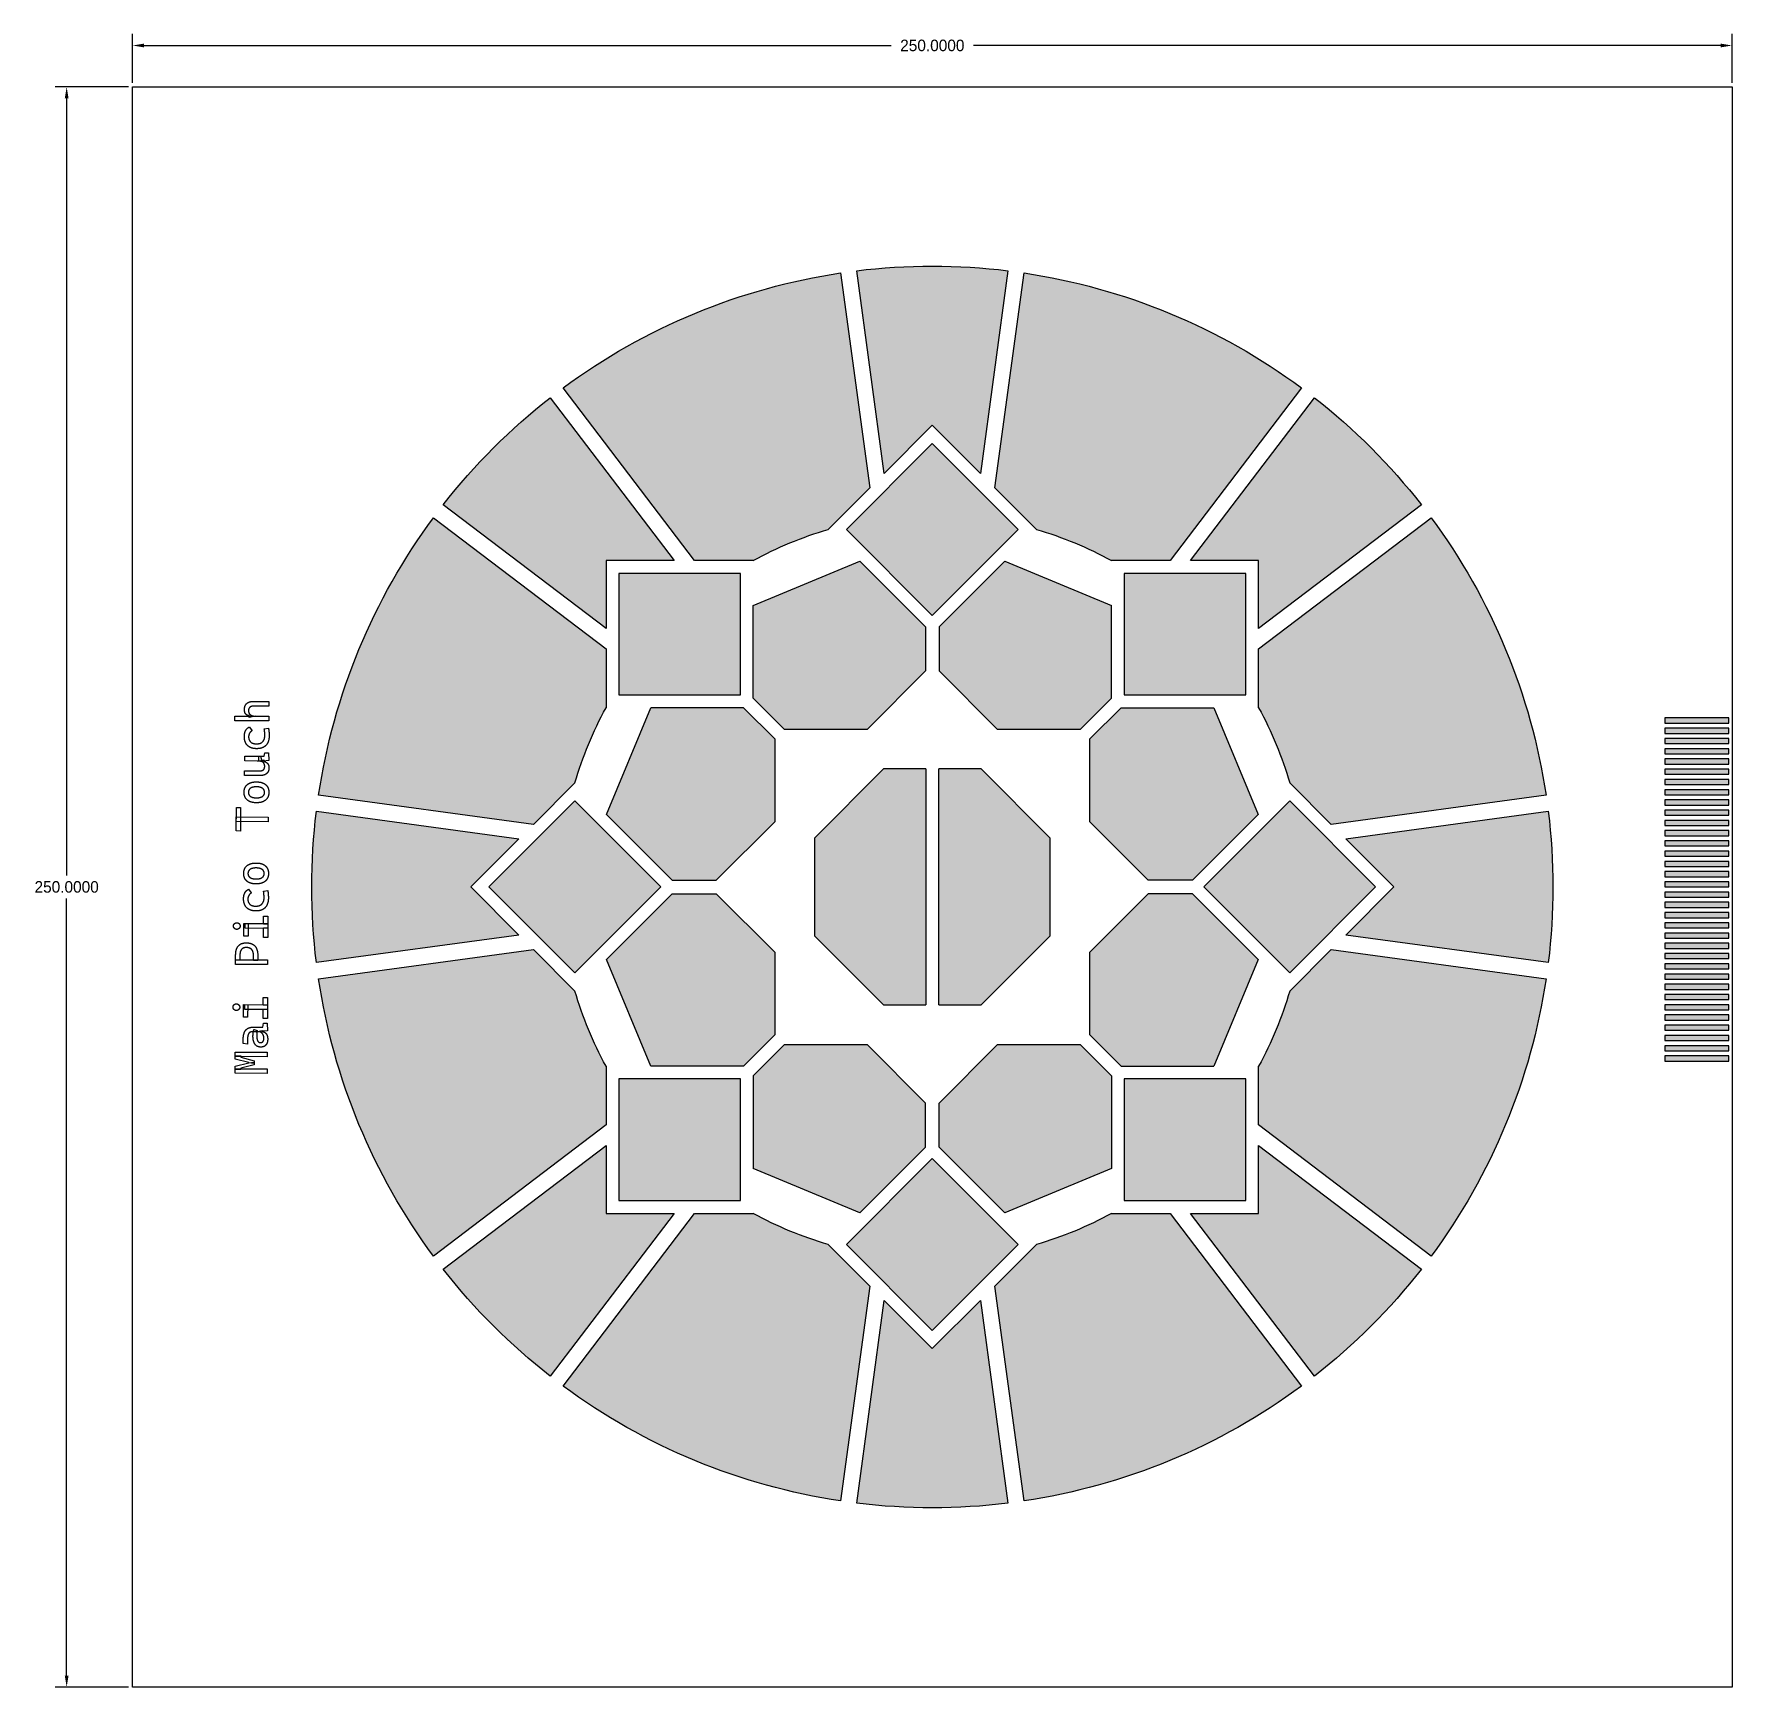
# Model space of a CAD drawing. Header units: millimetres. Extents: x -140 to 125, y -125 to 133.
import ezdxf

# ---------------------------------------------------------------- set-up
doc = ezdxf.new("R2010")
doc.units = ezdxf.units.MM
doc.header["$MEASUREMENT"] = 0
doc.layers.add('maimai_touch v11_Sketch1', color=7, linetype='Continuous')
doc.dimstyles.get("Standard").update_dxf_attribs({"dimscale": 10, "dimtxt": 0.18, "dimasz": 0.18, "dimexe": 0.18, "dimexo": 0.0625, "dimgap": 0.09, "dimtad": 0, "dimtih": 1, "dimtoh": 1, "dimdec": 4, "dimzin": 0, "dimdsep": 46, "dimtxsty": 'Standard', "dimcen": 0.09, "dimadec": 0, "dimazin": 0, "dimtfac": 1, "dimtdec": 4, "dimtofl": 0, "dimtmove": 0, "dimatfit": 3, "dimfxl": 1, "dimtolj": 1, "dimtzin": 0, "dimarcsym": 0})

# ---------------------------------------------------------------- blocks, each defined once
blk = doc.blocks.new('*D1')
at = {"color": 0, "lineweight": -2, "transparency": 16777216}
for p, q in [((-125, 125.62), (-125, 133.27)), ((125, 125.62), (125, 133.27)), ((-123.2, 131.47), (-6.45, 131.47)), ((123.2, 131.47), (6.45, 131.47))]:
    blk.add_line(p, q, dxfattribs=at)
at = {"color": 0, "transparency": 16777216}
for points in [[(-123.2, 131.77), (-123.2, 131.17), (-125, 131.47)], [(123.2, 131.77), (123.2, 131.17), (125, 131.47)]]:
    blk.add_solid(points, dxfattribs=at)
at = {"layer": 'Defpoints', "color": 0, "transparency": 16777216}
for p in [(125, 131.47), (-125, 125), (125, 125)]:
    blk.add_point(p, dxfattribs=at)
at = {"color": 0, "transparency": 16777216, "insert": (0, 131.47), "char_height": 1.8, "attachment_point": 5}
blk.add_mtext('\\A1;250.0000', dxfattribs=at)
blk = doc.blocks.new('*D2')
at = {"color": 0, "lineweight": -2, "transparency": 16777216}
for p, q in [((-125.63, 125), (-137.11, 125)), ((-135.31, 123.2), (-135.31, 1.8)), ((-135.31, -123.2), (-135.31, -1.8)), ((-125.63, -125), (-137.11, -125))]:
    blk.add_line(p, q, dxfattribs=at)
at = {"color": 0, "transparency": 16777216}
for points in [[(-135.61, 123.2), (-135.01, 123.2), (-135.31, 125)], [(-135.61, -123.2), (-135.01, -123.2), (-135.31, -125)]]:
    blk.add_solid(points, dxfattribs=at)
at = {"layer": 'Defpoints', "color": 0, "transparency": 16777216}
for p in [(-125, 125), (-135.31, -125), (-125, -125)]:
    blk.add_point(p, dxfattribs=at)
at = {"color": 0, "transparency": 16777216, "insert": (-135.31, 0), "char_height": 1.8, "attachment_point": 5}
blk.add_mtext('\\A1;250.0000', dxfattribs=at)

msp = doc.modelspace()

# ---------------------------------------------------------------- hatches: boundary and pattern name
h = msp.add_hatch(color=256)
h.dxf.hatch_style = 1
h.paths.add_polyline_path([(-14.33751, 95.93454, 0.122784561), (-57.69781, 77.97412), (-37.18622, 51), (-28, 51, -0.054750166), (-16.26346, 55.86144), (-9.76782, 62.35707)])
h.paths.add_polyline_path([(-7.51203, 64.61286), (0, 72.12489), (7.51203, 64.61286), (11.82133, 96.27698, 0.06116262), (-11.82133, 96.27698)])
h.paths.add_polyline_path([(14.33751, 95.93454), (9.76782, 62.35707), (16.26346, 55.86144, -0.054750166), (28, 51), (37.18622, 51), (57.69781, 77.97412, 0.122784561)])
h.paths.add_polyline_path([(40.37639, 51), (51, 51), (51, 40.37639), (76.43704, 59.71916, 0.06116262), (59.71916, 76.43704)])
h.paths.add_polyline_path([(77.97412, 57.69781), (51, 37.18622), (51, 28, -0.054750166), (55.86144, 16.26346), (62.35707, 9.76782), (95.93454, 14.33751, 0.122784561)])
h.paths.add_polyline_path([(96.27698, 11.82133), (64.61286, 7.51203), (72.12489, 0), (64.61286, -7.51203), (96.27698, -11.82133, 0.06116262)])
h.paths.add_polyline_path([(95.93454, -14.33751), (62.35707, -9.76782), (55.86144, -16.26346, -0.054750166), (51, -28), (51, -37.18622), (77.97412, -57.69781, 0.122784561)])
h.paths.add_polyline_path([(76.43704, -59.71916), (51, -40.37639), (51, -51), (40.37639, -51), (59.71916, -76.43704, 0.06116262)])
h.paths.add_polyline_path([(57.69781, -77.97412), (37.18622, -51), (28, -51, -0.054750166), (16.26346, -55.86144), (9.76782, -62.35707), (14.33751, -95.93454, 0.122784561)])
h.paths.add_polyline_path([(-11.82133, -96.27698, 0.06116262), (11.82133, -96.27698), (7.51203, -64.61286), (0, -72.12489), (-7.51203, -64.61286)])
h.paths.add_polyline_path([(-9.76782, -62.35707), (-16.26346, -55.86144, -0.054750166), (-28, -51), (-37.18622, -51), (-57.69781, -77.97412, 0.122784561), (-14.33751, -95.93454)])
h.paths.add_polyline_path([(-59.71916, -76.43704), (-40.37639, -51), (-51, -51), (-51, -40.37639), (-76.43704, -59.71916, 0.06116262)])
h.paths.add_polyline_path([(-95.93454, -14.33751, 0.122784561), (-77.97412, -57.69781), (-51, -37.18622), (-51, -28, -0.054750166), (-55.86144, -16.26346), (-62.35707, -9.76782)])
h.paths.add_polyline_path([(-96.27698, 11.82133, 0.06116262), (-96.27698, -11.82133), (-64.61286, -7.51203), (-72.12489, 0), (-64.61286, 7.51203)])
h.paths.add_polyline_path([(-95.93454, 14.33751), (-62.35707, 9.76782), (-55.86144, 16.26346, -0.054750166), (-51, 28), (-51, 37.18622), (-77.97412, 57.69781, 0.122784561)])
h.paths.add_polyline_path([(-59.71916, 76.43704, 0.06116262), (-76.43704, 59.71916), (-51, 40.37639), (-51, 51), (-40.37639, 51)])
h.paths.add_polyline_path([(-49, 49), (-49, 30), (-30, 30), (-30, 49)])
h.paths.add_polyline_path([(0, 69.29647), (-13.43503, 55.86144), (0, 42.42641), (13.43503, 55.86144)])
h.paths.add_polyline_path([(28, 44), (11.31371, 50.91169), (1.06479, 40.66277), (1.06479, 33.76247), (10.20067, 24.62659), (23.12075, 24.62659), (28, 29.50584)])
h.paths.add_polyline_path([(30, 49), (30, 30), (49, 30), (49, 49)])
h.paths.add_polyline_path([(29.50584, 28), (24.62659, 23.12075), (24.62659, 10.20067), (33.76247, 1.06479), (40.66277, 1.06479), (50.91169, 11.31371), (44, 28)])
h.paths.add_polyline_path([(-1.06479, 33.76247), (-1.06479, 40.66277), (-11.31371, 50.91169), (-28, 44), (-28, 29.50584), (-23.12075, 24.62659), (-10.20067, 24.62659)])
h.paths.add_polyline_path([(-24.62659, 23.12075), (-29.50584, 28), (-44, 28), (-50.91169, 11.31371), (-40.66277, 1.06479), (-33.76247, 1.06479), (-24.62659, 10.20067)])
h.paths.add_polyline_path([(-33.76247, -1.06479), (-40.66277, -1.06479), (-50.91169, -11.31371), (-44, -28), (-29.50584, -28), (-24.62659, -23.12075), (-24.62659, -10.20067)])
h.paths.add_polyline_path([(-55.86144, 13.43503), (-69.29647, 0), (-55.86144, -13.43503), (-42.42641, 0)])
h.paths.add_polyline_path([(-30, -49), (-30, -30), (-49, -30), (-49, -49)])
h.paths.add_polyline_path([(-28, -44), (-11.31371, -50.91169), (-1.06479, -40.66277), (-1.06479, -33.76247), (-10.20067, -24.62659), (-23.12075, -24.62659), (-28, -29.50584)])
h.paths.add_polyline_path([(-13.43503, -55.86144), (0, -69.29647), (13.43503, -55.86144), (0, -42.42641)])
h.paths.add_polyline_path([(1.06479, -33.76247), (1.06479, -40.66277), (11.31371, -50.91169), (28, -44), (28, -29.50584), (23.12075, -24.62659), (10.20067, -24.62659)])
h.paths.add_polyline_path([(49, -30), (30, -30), (30, -49), (49, -49)])
h.paths.add_polyline_path([(50.91169, -11.31371), (40.66277, -1.06479), (33.76247, -1.06479), (24.62659, -10.20067), (24.62659, -23.12075), (29.50584, -28), (44, -28)])
h.paths.add_polyline_path([(55.86144, 13.43503), (42.42641, 0), (55.86144, -13.43503), (69.29647, 0)])
h.paths.add_polyline_path([(1, -18.43299), (7.6352, -18.43299), (18.43299, -7.6352), (18.43299, 7.6352), (7.6352, 18.43299), (1, 18.43299)])
h.paths.add_polyline_path([(-1, 18.43299), (-7.6352, 18.43299), (-18.43299, 7.6352), (-18.43299, -7.6352), (-7.6352, -18.43299), (-1, -18.43299)])
h.paths.add_polyline_path([(124.5, 20.8), (124.5, 21.6), (114.5, 21.6), (114.5, 20.8)])
h.paths.add_polyline_path([(114.5, 23.2), (114.5, 22.4), (124.5, 22.4), (124.5, 23.2)])
h.paths.add_polyline_path([(114.5, 24.8), (114.5, 24), (124.5, 24), (124.5, 24.8)])
h.paths.add_polyline_path([(124.5, 19.2), (124.5, 20), (114.5, 20), (114.5, 19.2)])
h.paths.add_polyline_path([(124.5, 17.6), (124.5, 18.4), (114.5, 18.4), (114.5, 17.6)])
h.paths.add_polyline_path([(124.5, 16), (124.5, 16.8), (114.5, 16.8), (114.5, 16)])
h.paths.add_polyline_path([(124.5, 14.4), (124.5, 15.2), (114.5, 15.2), (114.5, 14.4)])
h.paths.add_polyline_path([(124.5, 12.8), (124.5, 13.6), (114.5, 13.6), (114.5, 12.8)])
h.paths.add_polyline_path([(114.5, 12), (114.5, 11.2), (124.5, 11.2), (124.5, 12)])
h.paths.add_polyline_path([(114.5, 10.4), (114.5, 9.6), (124.5, 9.6), (124.5, 10.4)])
h.paths.add_polyline_path([(124.5, 8), (124.5, 8.8), (114.5, 8.8), (114.5, 8)])
h.paths.add_polyline_path([(114.5, 7.2), (114.5, 6.4), (124.5, 6.4), (124.5, 7.2)])
h.paths.add_polyline_path([(114.5, 5.6), (114.5, 4.8), (124.5, 4.8), (124.5, 5.6)])
h.paths.add_polyline_path([(114.5, 4), (114.5, 3.2), (124.5, 3.2), (124.5, 4)])
h.paths.add_polyline_path([(124.5, 1.6), (124.5, 2.4), (114.5, 2.4), (114.5, 1.6)])
h.paths.add_polyline_path([(124.5, 0), (124.5, 0.8), (114.5, 0.8), (114.5, 0)])
h.paths.add_polyline_path([(124.5, -1.6), (124.5, -0.8), (114.5, -0.8), (114.5, -1.6)])
h.paths.add_polyline_path([(114.5, -2.4), (114.5, -3.2), (124.5, -3.2), (124.5, -2.4)])
h.paths.add_polyline_path([(124.5, -4.8), (124.5, -4), (114.5, -4), (114.5, -4.8)])
h.paths.add_polyline_path([(124.5, -6.4), (124.5, -5.6), (114.5, -5.6), (114.5, -6.4)])
h.paths.add_polyline_path([(124.5, -8), (124.5, -7.2), (114.5, -7.2), (114.5, -8)])
h.paths.add_polyline_path([(124.5, -9.6), (124.5, -8.8), (114.5, -8.8), (114.5, -9.6)])
h.paths.add_polyline_path([(124.5, -11.2), (124.5, -10.4), (114.5, -10.4), (114.5, -11.2)])
h.paths.add_polyline_path([(124.5, -12.8), (124.5, -12), (114.5, -12), (114.5, -12.8)])
h.paths.add_polyline_path([(124.5, -14.4), (124.5, -13.6), (114.5, -13.6), (114.5, -14.4)])
h.paths.add_polyline_path([(114.5, -15.2), (114.5, -16), (124.5, -16), (124.5, -15.2)])
h.paths.add_polyline_path([(124.5, -17.6), (124.5, -16.8), (114.5, -16.8), (114.5, -17.6)])
h.paths.add_polyline_path([(114.5, -18.4), (114.5, -19.2), (124.5, -19.2), (124.5, -18.4)])
h.paths.add_polyline_path([(124.5, -20.8), (124.5, -20), (114.5, -20), (114.5, -20.8)])
h.paths.add_polyline_path([(124.5, -22.4), (124.5, -21.6), (114.5, -21.6), (114.5, -22.4)])
h.paths.add_polyline_path([(124.5, -24), (124.5, -23.2), (114.5, -23.2), (114.5, -24)])
h.paths.add_polyline_path([(114.5, -24.8), (114.5, -25.6), (124.5, -25.6), (124.5, -24.8)])
h.paths.add_polyline_path([(124.5, -27.2), (124.5, -26.4), (114.5, -26.4), (114.5, -27.2)])
h.paths.add_polyline_path([(114.5, 26.4), (114.5, 25.6), (124.5, 25.6), (124.5, 26.4)])

# ---------------------------------------------------------------- linework, layer by layer
msp.add_lwpolyline([(-125, 125), (125, 125), (125, -125), (-125, -125)], close=True)
at = {"layer": 'maimai_touch v11_Sketch1'}
for p, q in [((-14.33751, 95.93454), (-9.76782, 62.35707)), ((-7.51203, 64.61286), (-11.82133, 96.27698)), ((11.82133, 96.27698), (7.51203, 64.61286)), ((9.76782, 62.35707), (14.33751, 95.93454)), ((-37.18622, 51), (-57.69781, 77.97412)), ((57.69781, 77.97412), (37.18622, 51)), ((-59.71916, 76.43704), (-40.37639, 51)), ((40.37639, 51), (59.71916, 76.43704)), ((0, 72.12489), (-7.51203, 64.61286)), ((7.51203, 64.61286), (0, 72.12489)), ((0, 69.29647), (-13.43503, 55.86144)), ((13.43503, 55.86144), (0, 69.29647)), ((-9.76782, 62.35707), (-16.26346, 55.86144)), ((16.26346, 55.86144), (9.76782, 62.35707)), ((-51, 40.37639), (-76.43704, 59.71916)), ((76.43704, 59.71916), (51, 40.37639)), ((-77.97412, 57.69781), (-51, 37.18622)), ((-13.43503, 55.86144), (0, 42.42641)), ((0, 42.42641), (13.43503, 55.86144)), ((51, 37.18622), (77.97412, 57.69781)), ((-40.37639, 51), (-51, 51)), ((-51, 51), (-51, 40.37639)), ((-28, 51), (-37.18622, 51)), ((-28, 44), (-11.31371, 50.91169)), ((-1.06479, 40.66277), (-11.31371, 50.91169)), ((1.06479, 40.66277), (11.31371, 50.91169)), ((11.31371, 50.91169), (28, 44)), ((37.18622, 51), (28, 51)), ((51, 51), (40.37639, 51)), ((51, 40.37639), (51, 51)), ((-49, 49), (-49, 30)), ((-30, 49), (-49, 49)), ((-30, 30), (-30, 49)), ((49, 49), (30, 49)), ((30, 49), (30, 30)), ((49, 30), (49, 49)), ((-28, 29.50584), (-28, 44)), ((28, 29.50584), (28, 44)), ((-1.06479, 40.66277), (-1.06479, 33.76247)), ((1.06479, 40.66277), (1.06479, 33.76247)), ((-51, 37.18622), (-51, 28)), ((51, 28), (51, 37.18622)), ((-1.06479, 33.76247), (-10.20067, 24.62659)), ((10.20067, 24.62659), (1.06479, 33.76247)), ((-49, 30), (-30, 30)), ((-28, 29.50584), (-23.12075, 24.62659)), ((28, 29.50584), (23.12075, 24.62659)), ((30, 30), (49, 30)), ((-109.00475, 25.95635), (-109.00125, 26.70282)), ((-109.00125, 26.70282), (-103.71962, 26.67807)), ((-106.77695, 26.47408), (-106.7756, 26.76281)), ((-105.81819, 26.6879), (-106.77695, 26.47408)), ((-103.71236, 28.22734), (-106.14191, 28.23873)), ((-106.13841, 28.9852), (-103.70886, 28.97381)), ((-103.71962, 26.67807), (-103.72312, 25.9316)), ((-103.70886, 28.97381), (-103.71236, 28.22734)), ((-50.91169, 11.31371), (-44, 28)), ((-29.50584, 28), (-44, 28)), ((-29.50584, 28), (-24.62659, 23.12075)), ((29.50584, 28), (24.62659, 23.12075)), ((29.50584, 28), (44, 28)), ((44, 28), (50.91169, 11.31371)), ((-103.72312, 25.9316), (-109.00475, 25.95635)), ((-106.75573, 24.99157), (-106.32532, 24.4156)), ((-104.41903, 24.70245), (-103.76371, 24.78389)), ((-10.20067, 24.62659), (-23.12075, 24.62659)), ((23.12075, 24.62659), (10.20067, 24.62659)), ((124.5, 26.4), (114.5, 26.4)), ((114.5, 26.4), (114.5, 25.6)), ((114.5, 25.6), (124.5, 25.6)), ((124.5, 24.8), (114.5, 24.8)), ((114.5, 24.8), (114.5, 24)), ((114.5, 24), (124.5, 24)), ((124.5, 25.6), (124.5, 26.4)), ((124.5, 24), (124.5, 24.8)), ((-24.62659, 23.12075), (-24.62659, 10.20067)), ((24.62659, 10.20067), (24.62659, 23.12075)), ((114.5, 23.2), (114.5, 22.4)), ((124.5, 23.2), (114.5, 23.2)), ((114.5, 22.4), (124.5, 22.4)), ((114.5, 21.6), (114.5, 20.8)), ((124.5, 21.6), (114.5, 21.6)), ((124.5, 22.4), (124.5, 23.2)), ((124.5, 20.8), (124.5, 21.6)), ((-107.48481, 19.68859), (-107.48131, 20.43506)), ((-104.80878, 19.67605), (-107.48481, 19.68859)), ((-107.48131, 20.43506), (-105.01655, 20.42351)), ((-105.47779, 19.67918), (-104.46987, 19.86461)), ((-105.26652, 19.67819), (-105.26303, 20.42467)), ((-104.6116, 19.67513), (-105.26652, 19.67819)), ((-105.26303, 20.42467), (-104.42501, 20.42074)), ((-105.01655, 20.42351), (-104.80878, 19.67605)), ((-103.71695, 19.73432), (-104.6116, 19.67513)), ((-104.46987, 19.86461), (-104.47102, 19.61812)), ((-104.42501, 20.42074), (-104.34513, 20.93446)), ((-104.34513, 20.93446), (-103.74655, 20.93165)), ((-103.74655, 20.93165), (-103.71695, 19.73432)), ((114.5, 20.8), (124.5, 20.8)), ((124.5, 20), (114.5, 20)), ((114.5, 20), (114.5, 19.2)), ((114.5, 19.2), (124.5, 19.2)), ((124.5, 19.2), (124.5, 20)), ((-107.49543, 17.42101), (-107.49194, 18.16748)), ((-105.03067, 17.40946), (-107.49543, 17.42101)), ((-107.49194, 18.16748), (-105.02718, 18.15593)), ((-55.86144, 16.26346), (-62.35707, 9.76782)), ((-7.6352, 18.43299), (-18.43299, 7.6352)), ((-1, 18.43299), (-7.6352, 18.43299)), ((-1, 18.43299), (-1, -18.43299)), ((1, -18.43299), (1, 18.43299)), ((7.6352, 18.43299), (1, 18.43299)), ((18.43299, 7.6352), (7.6352, 18.43299)), ((62.35707, 9.76782), (55.86144, 16.26346)), ((124.5, 18.4), (114.5, 18.4)), ((114.5, 18.4), (114.5, 17.6)), ((114.5, 17.6), (124.5, 17.6)), ((114.5, 16.8), (114.5, 16)), ((124.5, 16.8), (114.5, 16.8)), ((114.5, 16), (124.5, 16)), ((124.5, 17.6), (124.5, 18.4)), ((124.5, 16), (124.5, 16.8)), ((-62.35707, 9.76782), (-95.93454, 14.33751)), ((-55.86144, 13.43503), (-69.29647, 0)), ((-42.42641, 0), (-55.86144, 13.43503)), ((55.86144, 13.43503), (42.42641, 0)), ((69.29647, 0), (55.86144, 13.43503)), ((95.93454, 14.33751), (62.35707, 9.76782)), ((114.5, 15.2), (114.5, 14.4)), ((124.5, 15.2), (114.5, 15.2)), ((114.5, 14.4), (124.5, 14.4)), ((114.5, 13.6), (114.5, 12.8)), ((124.5, 13.6), (114.5, 13.6)), ((124.5, 14.4), (124.5, 15.2)), ((124.5, 12.8), (124.5, 13.6)), ((-108.80371, 8.74395), (-108.78655, 12.40588)), ((-108.79685, 10.20872), (-108.79342, 10.94111)), ((-108.79342, 10.94111), (-103.79347, 10.91768)), ((-108.78655, 12.40588), (-108.11755, 12.40274)), ((-108.11755, 12.40274), (-108.13471, 8.74081)), ((-103.79347, 10.91768), (-103.79691, 10.18529)), ((-96.27698, 11.82133), (-64.61286, 7.51203)), ((-40.66277, 1.06479), (-50.91169, 11.31371)), ((40.66277, 1.06479), (50.91169, 11.31371)), ((64.61286, 7.51203), (96.27698, 11.82133)), ((114.5, 12.8), (124.5, 12.8)), ((114.5, 12), (114.5, 11.2)), ((124.5, 12), (114.5, 12)), ((114.5, 11.2), (124.5, 11.2)), ((124.5, 11.2), (124.5, 12)), ((-108.13471, 8.74081), (-108.80371, 8.74395)), ((-103.79691, 10.18529), (-108.79685, 10.20872)), ((-24.62659, 10.20067), (-33.76247, 1.06479)), ((33.76247, 1.06479), (24.62659, 10.20067)), ((124.5, 10.4), (114.5, 10.4)), ((114.5, 10.4), (114.5, 9.6)), ((114.5, 9.6), (124.5, 9.6)), ((114.5, 8.8), (114.5, 8)), ((124.5, 8.8), (114.5, 8.8)), ((114.5, 8), (124.5, 8)), ((124.5, 9.6), (124.5, 10.4)), ((124.5, 8), (124.5, 8.8)), ((-64.61286, 7.51203), (-72.12489, 0)), ((-18.43299, 7.6352), (-18.43299, -7.6352)), ((18.43299, -7.6352), (18.43299, 7.6352)), ((72.12489, 0), (64.61286, 7.51203)), ((124.5, 7.2), (114.5, 7.2)), ((114.5, 7.2), (114.5, 6.4)), ((114.5, 6.4), (124.5, 6.4)), ((124.5, 5.6), (114.5, 5.6)), ((114.5, 5.6), (114.5, 4.8)), ((124.5, 6.4), (124.5, 7.2)), ((124.5, 4.8), (124.5, 5.6)), ((114.5, 4.8), (124.5, 4.8)), ((114.5, 4), (114.5, 3.2)), ((124.5, 4), (114.5, 4)), ((114.5, 3.2), (124.5, 3.2)), ((124.5, 3.2), (124.5, 4)), ((-72.12489, 0), (-64.61286, -7.51203)), ((-69.29647, 0), (-55.86144, -13.43503)), ((-55.86144, -13.43503), (-42.42641, 0)), ((-40.66277, 1.06479), (-33.76247, 1.06479)), ((40.66277, 1.06479), (33.76247, 1.06479)), ((42.42641, 0), (55.86144, -13.43503)), ((55.86144, -13.43503), (69.29647, 0)), ((64.61286, -7.51203), (72.12489, 0)), ((124.5, 2.4), (114.5, 2.4)), ((114.5, 2.4), (114.5, 1.6)), ((114.5, 1.6), (124.5, 1.6)), ((124.5, 0.8), (114.5, 0.8)), ((114.5, 0.8), (114.5, 0)), ((114.5, 0), (124.5, 0)), ((124.5, 1.6), (124.5, 2.4)), ((124.5, 0), (124.5, 0.8)), ((-106.87452, -0.36026), (-106.44412, -0.93623)), ((-104.53782, -0.64939), (-103.88251, -0.56795)), ((-40.66277, -1.06479), (-50.91169, -11.31371)), ((-40.66277, -1.06479), (-33.76247, -1.06479)), ((-33.76247, -1.06479), (-24.62659, -10.20067)), ((24.62659, -10.20067), (33.76247, -1.06479)), ((40.66277, -1.06479), (33.76247, -1.06479)), ((40.66277, -1.06479), (50.91169, -11.31371)), ((124.5, -0.8), (114.5, -0.8)), ((114.5, -0.8), (114.5, -1.6)), ((114.5, -1.6), (124.5, -1.6)), ((114.5, -2.4), (114.5, -3.2)), ((124.5, -2.4), (114.5, -2.4)), ((124.5, -1.6), (124.5, -0.8)), ((124.5, -3.2), (124.5, -2.4)), ((-104.52674, -5.79738), (-104.52103, -4.57909)), ((-104.52103, -4.57909), (-103.8661, -4.58215)), ((-103.8661, -4.58215), (-103.87181, -5.80045)), ((114.5, -3.2), (124.5, -3.2)), ((124.5, -4), (114.5, -4)), ((114.5, -4), (114.5, -4.8)), ((114.5, -4.8), (124.5, -4.8)), ((124.5, -4.8), (124.5, -4)), ((-107.61301, -7.67026), (-107.60384, -5.71254)), ((-106.95809, -7.67333), (-107.61301, -7.67026)), ((-107.60384, -5.71254), (-106.94891, -5.71561)), ((-107.39607, -6.46), (-107.39257, -5.71353)), ((-103.87498, -6.4765), (-107.39607, -6.46)), ((-107.39257, -5.71353), (-103.87148, -5.73003)), ((-106.94891, -5.71561), (-106.95809, -7.67333)), ((-104.53657, -7.89595), (-104.52957, -6.40301)), ((-103.88165, -7.89902), (-104.53657, -7.89595)), ((-104.52957, -6.40301), (-103.87465, -6.40608)), ((-103.87181, -5.80045), (-104.52674, -5.79738)), ((-103.87465, -6.40608), (-103.88165, -7.89902)), ((-103.87148, -5.73003), (-103.87498, -6.4765)), ((-64.61286, -7.51203), (-96.27698, -11.82133)), ((-18.43299, -7.6352), (-7.6352, -18.43299)), ((7.6352, -18.43299), (18.43299, -7.6352)), ((96.27698, -11.82133), (64.61286, -7.51203)), ((124.5, -5.6), (114.5, -5.6)), ((114.5, -5.6), (114.5, -6.4)), ((114.5, -6.4), (124.5, -6.4)), ((114.5, -7.2), (114.5, -8)), ((124.5, -7.2), (114.5, -7.2)), ((124.5, -6.4), (124.5, -5.6)), ((124.5, -8), (124.5, -7.2)), ((-95.93454, -14.33751), (-62.35707, -9.76782)), ((-62.35707, -9.76782), (-55.86144, -16.26346)), ((-24.62659, -10.20067), (-24.62659, -23.12075)), ((24.62659, -23.12075), (24.62659, -10.20067)), ((55.86144, -16.26346), (62.35707, -9.76782)), ((62.35707, -9.76782), (95.93454, -14.33751)), ((114.5, -8), (124.5, -8)), ((124.5, -8.8), (114.5, -8.8)), ((114.5, -8.8), (114.5, -9.6)), ((114.5, -9.6), (124.5, -9.6)), ((114.5, -10.4), (114.5, -11.2)), ((124.5, -10.4), (114.5, -10.4)), ((124.5, -9.6), (124.5, -8.8)), ((124.5, -11.2), (124.5, -10.4)), ((-108.90139, -12.1009), (-108.89796, -11.36851)), ((-103.90145, -12.12432), (-108.90139, -12.1009)), ((-108.89829, -11.43893), (-108.89449, -10.62908)), ((-108.22928, -11.44206), (-108.89829, -11.43893)), ((-108.89796, -11.36851), (-103.89801, -11.39194)), ((-108.22549, -10.63221), (-108.22928, -11.44206)), ((-106.1167, -11.46605), (-106.11283, -10.64211)), ((-105.44769, -11.46918), (-106.1167, -11.46605)), ((-105.44383, -10.64525), (-105.44769, -11.46918)), ((-103.89801, -11.39194), (-103.90145, -12.12432)), ((-44, -28), (-50.91169, -11.31371)), ((50.91169, -11.31371), (44, -28)), ((114.5, -11.2), (124.5, -11.2)), ((124.5, -12), (114.5, -12)), ((114.5, -12), (114.5, -12.8)), ((114.5, -12.8), (124.5, -12.8)), ((124.5, -12.8), (124.5, -12)), ((124.5, -13.6), (114.5, -13.6)), ((114.5, -13.6), (114.5, -14.4)), ((114.5, -14.4), (124.5, -14.4)), ((124.5, -15.2), (114.5, -15.2)), ((114.5, -15.2), (114.5, -16)), ((124.5, -14.4), (124.5, -13.6)), ((124.5, -16), (124.5, -15.2)), ((-107.67241, -20.34618), (-107.66324, -18.38846)), ((-107.66324, -18.38846), (-107.00831, -18.39152)), ((-107.45547, -19.13592), (-107.45197, -18.38945)), ((-107.45197, -18.38945), (-103.93088, -18.40595)), ((-107.00831, -18.39152), (-107.01749, -20.34925)), ((-104.58613, -18.4733), (-104.58043, -17.255)), ((-103.93121, -18.47637), (-104.58613, -18.4733)), ((-104.58043, -17.255), (-103.9255, -17.25807)), ((-103.93088, -18.40595), (-103.93438, -19.15242)), ((-103.9255, -17.25807), (-103.93121, -18.47637)), ((-7.6352, -18.43299), (-1, -18.43299)), ((1, -18.43299), (7.6352, -18.43299)), ((114.5, -16), (124.5, -16)), ((114.5, -16.8), (114.5, -17.6)), ((124.5, -16.8), (114.5, -16.8)), ((114.5, -17.6), (124.5, -17.6)), ((124.5, -18.4), (114.5, -18.4)), ((114.5, -18.4), (114.5, -19.2)), ((124.5, -17.6), (124.5, -16.8)), ((124.5, -19.2), (124.5, -18.4)), ((-107.01749, -20.34925), (-107.67241, -20.34618)), ((-103.93438, -19.15242), (-107.45547, -19.13592)), ((-104.59597, -20.57187), (-104.58897, -19.07892)), ((-103.94105, -20.57494), (-104.59597, -20.57187)), ((-104.58897, -19.07892), (-103.93405, -19.08199)), ((-103.93405, -19.08199), (-103.94105, -20.57494)), ((114.5, -19.2), (124.5, -19.2)), ((124.5, -20), (114.5, -20)), ((114.5, -20), (114.5, -20.8)), ((114.5, -20.8), (124.5, -20.8)), ((124.5, -20.8), (124.5, -20)), ((-107.72699, -24.47977), (-107.7129, -23.72631)), ((-107.03652, -23.65906), (-107.06535, -24.5533)), ((-105.33095, -22.62478), (-106.29573, -22.62026)), ((-106.17972, -21.90953), (-104.6234, -21.91682)), ((-106.0194, -22.2624), (-105.51309, -22.4197)), ((-105.69714, -22.62307), (-104.73838, -22.40925)), ((-105.28869, -22.62498), (-105.69714, -22.62307)), ((-105.02063, -22.52764), (-105.33095, -22.62478)), ((-103.91478, -22.48353), (-105.02063, -22.52764)), ((-104.73977, -22.70502), (-104.85188, -22.58477)), ((-104.73838, -22.40925), (-104.73977, -22.70502)), ((-104.6234, -21.91682), (-104.54296, -21.28339)), ((-104.54296, -21.28339), (-103.94438, -21.28619)), ((-103.94438, -21.28619), (-103.91478, -22.48353)), ((-29.50584, -28), (-24.62659, -23.12075)), ((29.50584, -28), (24.62659, -23.12075)), ((124.5, -21.6), (114.5, -21.6)), ((114.5, -21.6), (114.5, -22.4)), ((114.5, -22.4), (124.5, -22.4)), ((124.5, -23.2), (114.5, -23.2)), ((114.5, -23.2), (114.5, -24)), ((124.5, -22.4), (124.5, -21.6)), ((124.5, -24), (124.5, -23.2)), ((-108.97066, -26.88242), (-108.96831, -26.38243)), ((-108.96884, -26.4951), (-108.96554, -25.79089)), ((-103.9689, -26.51853), (-108.96884, -26.4951)), ((-108.96831, -26.38243), (-108.081, -26.38659)), ((-108.96554, -25.79089), (-103.9656, -25.81431)), ((-108.081, -26.38659), (-108.08196, -26.59081)), ((-107.06535, -24.5533), (-107.72699, -24.47977)), ((-103.9656, -25.81431), (-103.9689, -26.51853)), ((-28, -29.50584), (-23.12075, -24.62659)), ((-23.12075, -24.62659), (-10.20067, -24.62659)), ((-10.20067, -24.62659), (-1.06479, -33.76247)), ((1.06479, -33.76247), (10.20067, -24.62659)), ((10.20067, -24.62659), (23.12075, -24.62659)), ((28, -29.50584), (23.12075, -24.62659)), ((114.5, -24), (124.5, -24)), ((114.5, -24.8), (114.5, -25.6)), ((124.5, -24.8), (114.5, -24.8)), ((114.5, -25.6), (124.5, -25.6)), ((124.5, -26.4), (114.5, -26.4)), ((114.5, -26.4), (114.5, -27.2)), ((124.5, -25.6), (124.5, -24.8)), ((124.5, -27.2), (124.5, -26.4)), ((-108.98112, -29.11479), (-108.97782, -28.41057)), ((-103.98117, -29.13822), (-108.98112, -29.11479)), ((-108.97835, -28.52325), (-108.976, -28.02325)), ((-108.09103, -28.52741), (-108.97835, -28.52325)), ((-108.97782, -28.41057), (-103.97787, -28.434)), ((-108.976, -28.02325), (-106.8256, -27.49107)), ((-106.82533, -27.43473), (-108.97066, -26.88242)), ((-108.09007, -28.32318), (-108.09103, -28.52741)), ((-106.01713, -27.79064), (-108.09007, -28.32318)), ((-108.08196, -26.59081), (-106.0141, -27.14276)), ((-106.8256, -27.49107), (-106.82547, -27.4629)), ((-106.82553, -27.47699), (-106.82533, -27.43473)), ((-106.01618, -27.58642), (-106.82553, -27.47699)), ((-106.82547, -27.4629), (-106.01529, -27.39628)), ((-106.01529, -27.39628), (-106.01713, -27.79064)), ((-106.0141, -27.14276), (-106.01618, -27.58642)), ((-103.97787, -28.434), (-103.98117, -29.13822)), ((-51, -28), (-51, -37.18622)), ((-29.50584, -28), (-44, -28)), ((29.50584, -28), (44, -28)), ((51, -37.18622), (51, -28)), ((114.5, -27.2), (124.5, -27.2)), ((-30, -30), (-49, -30)), ((-49, -30), (-49, -49)), ((-30, -49), (-30, -30)), ((-28, -29.50584), (-28, -44)), ((28, -29.50584), (28, -44)), ((49, -30), (30, -30)), ((30, -30), (30, -49)), ((49, -49), (49, -30)), ((-1.06479, -40.66277), (-1.06479, -33.76247)), ((1.06479, -40.66277), (1.06479, -33.76247)), ((-51, -37.18622), (-77.97412, -57.69781)), ((77.97412, -57.69781), (51, -37.18622)), ((-76.43704, -59.71916), (-51, -40.37639)), ((-51, -40.37639), (-51, -51)), ((0, -42.42641), (-13.43503, -55.86144)), ((-1.06479, -40.66277), (-11.31371, -50.91169)), ((13.43503, -55.86144), (0, -42.42641)), ((1.06479, -40.66277), (11.31371, -50.91169)), ((51, -51), (51, -40.37639)), ((51, -40.37639), (76.43704, -59.71916)), ((-11.31371, -50.91169), (-28, -44)), ((28, -44), (11.31371, -50.91169)), ((-49, -49), (-30, -49)), ((30, -49), (49, -49)), ((-40.37639, -51), (-59.71916, -76.43704)), ((-57.69781, -77.97412), (-37.18622, -51)), ((-51, -51), (-40.37639, -51)), ((-37.18622, -51), (-28, -51)), ((28, -51), (37.18622, -51)), ((37.18622, -51), (57.69781, -77.97412)), ((40.37639, -51), (51, -51)), ((59.71916, -76.43704), (40.37639, -51)), ((-16.26346, -55.86144), (-9.76782, -62.35707)), ((-13.43503, -55.86144), (0, -69.29647)), ((0, -69.29647), (13.43503, -55.86144)), ((9.76782, -62.35707), (16.26346, -55.86144)), ((-9.76782, -62.35707), (-14.33751, -95.93454)), ((14.33751, -95.93454), (9.76782, -62.35707)), ((-11.82133, -96.27698), (-7.51203, -64.61286)), ((-7.51203, -64.61286), (0, -72.12489)), ((0, -72.12489), (7.51203, -64.61286)), ((7.51203, -64.61286), (11.82133, -96.27698))]:
    msp.add_line(p, q, dxfattribs=at)
at = {"layer": 'maimai_touch v11_Sketch1', "extrusion": (0, 0, -1)}
for radius, start, end in [(97, 53.5, 81.5), (97, 83, 97), (97, 98.5, 126.5), (97, 38, 52), (97, 128, 142), (97, 8.5, 36.5), (58.18075, 61.2323507, 73.7676493), (58.18075, 106.2323507, 118.7676493), (97, 143.5, 171.5), (58.18075, 16.2323507, 28.7676493), (58.18075, 151.2323507, 163.7676493), (97, 353, 7), (97, 173, 187), (97, 323.5, 351.5), (97, 188.5, 216.5), (58.18075, 331.2323507, 343.7676493), (58.18075, 196.2323507, 208.7676493), (58.18075, 286.2323507, 298.7676493), (58.18075, 241.2323507, 253.7676493), (97, 308, 322), (97, 218, 232), (97, 278.5, 306.5), (97, 233.5, 261.5), (97, 263, 277)]:
    msp.add_arc((0, 0), radius, start, end, dxfattribs=at)
at = {"layer": 'maimai_touch v11_Sketch1'}
for points in [[(-107.51745, 27.75221), (-107.51467, 28.34375), (-107.15401, 28.66601)], [(-107.33592, 27.04009), (-107.51964, 27.28391), (-107.51745, 27.75221)], [(-106.7756, 26.76281), (-107.1522, 26.79626), (-107.33592, 27.04009)], [(-107.15401, 28.66601), (-106.79334, 28.98827), (-106.13841, 28.9852)], [(-106.69027, 28.06524), (-106.88299, 27.89008), (-106.88448, 27.57319)], [(-106.88448, 27.57319), (-106.8886, 26.69292), (-105.81819, 26.6879)], [(-106.14191, 28.23873), (-106.49754, 28.24039), (-106.69027, 28.06524)], [(-107.53734, 23.50578), (-107.53479, 24.05155), (-107.3305, 24.43968)], [(-107.3305, 24.43968), (-107.12622, 24.82781), (-106.75573, 24.99157)], [(-106.7251, 24.01254), (-106.8671, 23.76672), (-106.86847, 23.47447)], [(-106.32532, 24.4156), (-106.5831, 24.25836), (-106.7251, 24.01254)], [(-104.3545, 24.19509), (-104.37793, 24.45577), (-104.41903, 24.70245)], [(-104.3323, 23.67386), (-104.33108, 23.93442), (-104.3545, 24.19509)], [(-103.76371, 24.78389), (-103.70168, 24.49486), (-103.682, 24.18667)], [(-103.682, 24.18667), (-103.66232, 23.87847), (-103.66369, 23.58622)], [(-107.03688, 22.10025), (-107.54162, 22.59382), (-107.53734, 23.50578)], [(-105.61667, 21.60239), (-106.53215, 21.60668), (-107.03688, 22.10025)], [(-106.86847, 23.47447), (-106.87094, 22.94631), (-106.55366, 22.65257)], [(-106.55366, 22.65257), (-106.23637, 22.35883), (-105.64834, 22.35607)], [(-105.64834, 22.35607), (-105.01103, 22.35308), (-104.67316, 22.69481)], [(-104.17235, 22.115), (-104.67654, 21.59798), (-105.61667, 21.60239)], [(-104.67316, 22.69481), (-104.33528, 23.03654), (-104.3323, 23.67386)], [(-103.66369, 23.58622), (-103.66816, 22.632), (-104.17235, 22.115)], [(-104.61081, 19.46737), (-104.86864, 19.67633), (-105.47779, 19.67918)], [(-104.3549, 18.84997), (-104.35299, 19.25841), (-104.61081, 19.46737)], [(-104.5316, 18.33671), (-104.35645, 18.51899), (-104.3549, 18.84997)], [(-104.47102, 19.61812), (-104.09116, 19.52832), (-103.88814, 19.27032)], [(-103.68688, 18.63557), (-103.68964, 18.04755), (-104.0415, 17.72701)], [(-103.88814, 19.27032), (-103.68512, 19.01232), (-103.68688, 18.63557)], [(-107.57816, 14.7946), (-107.57452, 15.57276), (-107.06724, 15.99821)], [(-107.06724, 15.99821), (-106.55996, 16.42365), (-105.63391, 16.41932)], [(-105.63391, 16.41932), (-104.71139, 16.41499), (-104.20635, 15.9848)], [(-104.0415, 17.72701), (-104.39336, 17.40647), (-105.03067, 17.40946)], [(-105.02718, 18.15593), (-104.70676, 18.15443), (-104.5316, 18.33671)], [(-104.20635, 15.9848), (-103.70132, 15.55461), (-103.70497, 14.77645)], [(-107.07853, 13.58802), (-107.58179, 14.01997), (-107.57816, 14.7946)], [(-105.64922, 13.15175), (-106.57527, 13.15609), (-107.07853, 13.58802)], [(-106.57696, 15.42548), (-106.90723, 15.20344), (-106.90916, 14.79147)], [(-106.90916, 14.79147), (-106.91109, 14.3795), (-106.58291, 14.15437)], [(-106.58291, 14.15437), (-106.25474, 13.92924), (-105.64559, 13.92638)], [(-105.63754, 15.64467), (-106.24669, 15.64753), (-106.57696, 15.42548)], [(-104.21765, 13.57462), (-104.7267, 13.14743), (-105.64922, 13.15175)], [(-105.64559, 13.92638), (-105.03996, 13.92354), (-104.70794, 14.14559)], [(-104.70198, 15.4167), (-105.03191, 15.64184), (-105.63754, 15.64467)], [(-104.70794, 14.14559), (-104.37591, 14.36762), (-104.37397, 14.77959)], [(-104.37397, 14.77959), (-104.37204, 15.19156), (-104.70198, 15.4167)], [(-103.70497, 14.77645), (-103.7086, 14.00182), (-104.21765, 13.57462)], [(-107.63756, 2.11869), (-107.63392, 2.89685), (-107.12664, 3.3223)], [(-107.12664, 3.3223), (-106.61936, 3.74774), (-105.69331, 3.7434)], [(-106.63636, 2.74957), (-106.96663, 2.52752), (-106.96856, 2.11556)], [(-105.69694, 2.96876), (-106.30609, 2.97161), (-106.63636, 2.74957)], [(-104.76138, 2.74078), (-105.09131, 2.96592), (-105.69694, 2.96876)], [(-105.69331, 3.7434), (-104.77078, 3.73908), (-104.26575, 3.30889)], [(-104.43337, 2.10368), (-104.43144, 2.51564), (-104.76138, 2.74078)], [(-104.26575, 3.30889), (-103.76072, 2.8787), (-103.76437, 2.10054)], [(-107.13793, 0.91211), (-107.64119, 1.34405), (-107.63756, 2.11869)], [(-105.70862, 0.47583), (-106.63467, 0.48017), (-107.13793, 0.91211)], [(-106.96856, 2.11556), (-106.97049, 1.70359), (-106.64231, 1.47846)], [(-106.64231, 1.47846), (-106.31414, 1.25332), (-105.70499, 1.25047)], [(-104.27705, 0.8987), (-104.7861, 0.47151), (-105.70862, 0.47583)], [(-105.70499, 1.25047), (-105.09936, 1.24763), (-104.76733, 1.46967)], [(-104.76733, 1.46967), (-104.4353, 1.69171), (-104.43337, 2.10368)], [(-103.76437, 2.10054), (-103.768, 1.3259), (-104.27705, 0.8987)], [(-107.65614, -1.84605), (-107.65358, -1.30029), (-107.4493, -0.91216)], [(-107.15568, -3.25158), (-107.66042, -2.75802), (-107.65614, -1.84605)], [(-107.4493, -0.91216), (-107.24501, -0.52402), (-106.87452, -0.36026)], [(-106.8439, -1.33929), (-106.9859, -1.58511), (-106.98727, -1.87736)], [(-106.98727, -1.87736), (-106.98974, -2.40552), (-106.67245, -2.69926)], [(-106.44412, -0.93623), (-106.7019, -1.09348), (-106.8439, -1.33929)], [(-104.79195, -2.65702), (-104.45408, -2.31529), (-104.45109, -1.67797)], [(-104.4733, -1.15674), (-104.49673, -0.89606), (-104.53782, -0.64939)], [(-104.45109, -1.67797), (-104.44987, -1.41741), (-104.4733, -1.15674)], [(-103.78248, -1.76561), (-103.78695, -2.71983), (-104.29114, -3.23684)], [(-103.88251, -0.56795), (-103.82048, -0.85698), (-103.8008, -1.16517)], [(-103.8008, -1.16517), (-103.78111, -1.47336), (-103.78248, -1.76561)], [(-105.73546, -3.74944), (-106.65094, -3.74515), (-107.15568, -3.25158)], [(-106.67245, -2.69926), (-106.35516, -2.99301), (-105.76714, -2.99576)], [(-105.76714, -2.99576), (-105.12982, -2.99875), (-104.79195, -2.65702)], [(-104.29114, -3.23684), (-104.79533, -3.75385), (-105.73546, -3.74944)], [(-109.23949, -6.10277), (-109.23846, -5.88446), (-109.08635, -5.73376)], [(-109.0898, -6.47143), (-109.24049, -6.31755), (-109.23949, -6.10277)], [(-108.72081, -6.62633), (-108.93911, -6.62531), (-109.0898, -6.47143)], [(-109.08635, -5.73376), (-108.93423, -5.58306), (-108.71592, -5.58409)], [(-108.35214, -6.47489), (-108.50602, -6.62734), (-108.72081, -6.62633)], [(-108.71592, -5.58409), (-108.50114, -5.58509), (-108.34868, -5.73722)], [(-108.19724, -6.10765), (-108.19825, -6.32244), (-108.35214, -6.47489)], [(-108.34868, -5.73722), (-108.19622, -5.88934), (-108.19724, -6.10765)], [(-108.89449, -10.62908), (-108.89009, -9.68895), (-108.46881, -9.20676)], [(-108.46881, -9.20676), (-108.04753, -8.72458), (-107.23064, -8.72841)], [(-107.9714, -9.76016), (-108.22278, -10.05475), (-108.22549, -10.63221)], [(-107.2341, -9.46783), (-107.72002, -9.46556), (-107.9714, -9.76016)], [(-106.39571, -9.76754), (-106.68129, -9.47042), (-107.2341, -9.46783)], [(-107.23064, -8.72841), (-106.34685, -8.73255), (-105.89313, -9.21883)], [(-106.11283, -10.64211), (-106.11013, -10.06465), (-106.39571, -9.76754)], [(-105.89313, -9.21883), (-105.43942, -9.70512), (-105.44383, -10.64525)], [(-109.29888, -18.77868), (-109.29786, -18.56038), (-109.14575, -18.40968)], [(-109.14575, -18.40968), (-108.99363, -18.25898), (-108.77532, -18.26)], [(-108.77532, -18.26), (-108.56054, -18.26101), (-108.40808, -18.41313)], [(-108.40808, -18.41313), (-108.25562, -18.56526), (-108.25664, -18.78357)], [(-109.1492, -19.14735), (-109.29989, -18.99347), (-109.29888, -18.77868)], [(-108.78021, -19.30225), (-108.99851, -19.30122), (-109.1492, -19.14735)], [(-108.41153, -19.1508), (-108.56542, -19.30325), (-108.78021, -19.30225)], [(-108.25664, -18.78357), (-108.25765, -18.99835), (-108.41153, -19.1508)], [(-107.7129, -23.72631), (-107.69447, -22.80033), (-107.30681, -22.3532)], [(-107.30681, -22.3532), (-106.91915, -21.90607), (-106.17972, -21.90953)], [(-106.84448, -22.88002), (-107.02001, -23.14152), (-107.03652, -23.65906)], [(-106.29573, -22.62026), (-106.66896, -22.61851), (-106.84448, -22.88002)], [(-106.18635, -23.32501), (-106.18478, -22.9905), (-106.14306, -22.72837)], [(-105.8753, -24.57472), (-106.19013, -24.13134), (-106.18635, -23.32501)], [(-106.14306, -22.72837), (-106.10134, -22.46624), (-106.0194, -22.2624)], [(-105.57687, -22.88068), (-105.58673, -23.10598), (-105.58783, -23.3419)], [(-105.58783, -23.3419), (-105.59239, -24.31372), (-105.00084, -24.31649)], [(-105.51309, -22.4197), (-105.56701, -22.65537), (-105.57687, -22.88068)], [(-104.90544, -22.74297), (-105.09151, -22.62591), (-105.28869, -22.62498)], [(-104.60075, -23.09476), (-104.71937, -22.86005), (-104.90544, -22.74297)], [(-104.85188, -22.58477), (-104.52794, -22.58629), (-104.3121, -22.73695)], [(-104.61978, -24.15102), (-104.4852, -23.9844), (-104.48376, -23.67806)], [(-104.48376, -23.67806), (-104.48213, -23.32947), (-104.60075, -23.09476)], [(-104.3121, -22.73695), (-104.09625, -22.88761), (-103.99013, -23.15924)], [(-103.88574, -23.80058), (-103.88848, -24.38508), (-104.17166, -24.70418)], [(-103.99013, -23.15924), (-103.884, -23.43087), (-103.88574, -23.80058)], [(-104.96893, -25.02087), (-105.56047, -25.0181), (-105.8753, -24.57472)], [(-105.00084, -24.31649), (-104.75437, -24.31764), (-104.61978, -24.15102)], [(-104.17166, -24.70418), (-104.45485, -25.02328), (-104.96893, -25.02087)]]:
    msp.add_open_spline(points, degree=2, dxfattribs=at)

# ---------------------------------------------------------------- dimensions: what is measured, and where the dimension line sits
dim = msp.add_linear_dim(base=(125, 131.46861), p1=(-125, 125), p2=(125, 125), dimstyle='Standard', override={"dimscale": 10})
dim.commit()
dim.dimension.update_dxf_attribs({"geometry": '*D1', "text_midpoint": (0, 131.46861)})
dim = msp.add_linear_dim(base=(-135.30926, -125), p1=(-125, 125), p2=(-125, -125), angle=90, dimstyle='Standard', override={"dimscale": 10})
dim.commit()
dim.dimension.update_dxf_attribs({"geometry": '*D2', "text_midpoint": (-135.30926, 0)})

doc.saveas('drawing.dxf')
